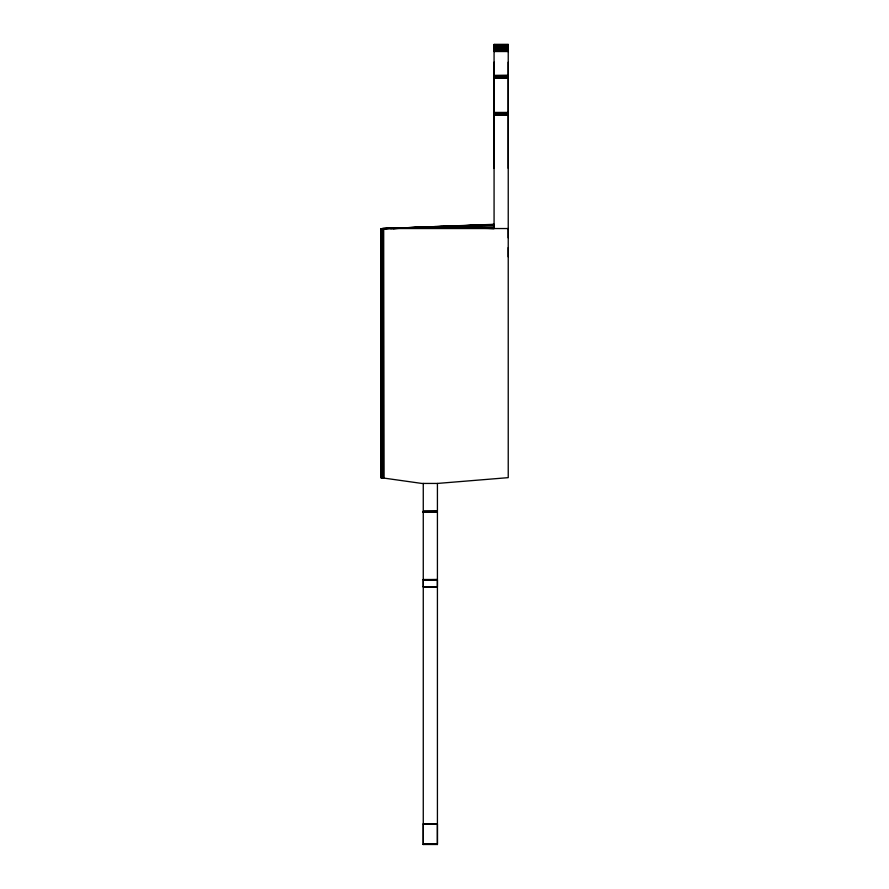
<?xml version="1.0" encoding="UTF-8"?>
<svg xmlns="http://www.w3.org/2000/svg" width="889" height="889" viewBox="0 0 889 889"><rect width="100%" height="100%" fill="white"/><g stroke="black" fill="none" stroke-linecap="round" stroke-linejoin="round"><path stroke-width="1.33" d="M382.581 228.473L382.392 477.871L382.148 228.495L381.859 477.804L381.492 228.684L494.073 224.306M382.603 477.904L383.003 228.529M382.726 477.926L383.059 228.54L441.577 226.495M383.27 477.993L383.059 228.54L508.23 228.54L508.23 237.863M383.381 478.015L383.315 228.629L383.492 478.026M423.264 823.892L423.264 844.106L437.421 844.106L437.421 823.892L423.264 823.892L437.421 823.781M423.264 586.651L423.264 579.906L437.421 579.839M437.421 579.906L437.421 586.651L423.264 586.796M494.073 168.354L494.073 62.152M494.073 44.45L494.073 46.984L508.23 46.984L508.23 44.45L494.073 44.45L494.073 228.54L434.732 227.195L383.415 228.651L383.615 478.049L383.615 228.662M508.23 256.865L508.23 247.553M508.23 168.354L508.23 62.152M380.803 229.706L380.848 477.66L380.781 229.862L381.459 228.706L381.514 477.749L381.703 228.617M380.781 229.907L381.47 228.695M380.937 358.545L380.892 229.44L380.781 477.649L421.853 483.438L437.421 483.438L508.23 477.649L508.23 44.45M380.825 229.573L381.459 228.706L381.17 477.704L381.003 229.229M389.96 228.573L494.073 224.561L383.148 228.573M409.129 228.017L418.541 227.651M431.987 227.128L441.589 226.784L393.138 228.551L494.073 225.139M434.71 226.862L494.073 224.928L434.688 227.017M494.073 224.717L383.315 228.629M455.401 226.262L465.069 225.906L452.634 226.251M480.26 225.35L488.55 225.039L478.871 225.362M461.324 226.239L464.058 226.139M484.516 225.384L488.617 225.239M445.711 226.239L465.058 225.684M470.581 225.35L488.55 224.861M390.893 228.573L494.073 224.928M434.654 226.551L441.577 226.628M458.157 226.239L465.069 226.006M484.405 225.362L488.55 225.217M494.073 44.561L508.23 44.561M494.073 44.872L508.23 44.872M494.073 45.395L508.23 45.395M494.073 46.106L508.23 46.106M494.073 47.995L508.23 47.995M494.073 49.106L508.23 49.106M494.073 50.306L508.23 50.306M494.073 51.529L508.23 51.529M494.073 75.432L508.23 75.432L494.073 75.598M494.073 75.809L508.23 75.809M494.073 76.087L508.23 76.087M494.073 76.443L508.23 76.443M494.073 76.843L508.23 76.843M494.073 77.287L508.23 77.287M494.073 77.765L508.23 77.765M494.073 78.254L508.23 78.254M494.073 112.425L508.23 112.425M494.073 112.914L508.23 112.914M494.073 113.392L508.23 113.392M494.073 113.836L508.23 113.836M494.073 114.248L508.23 114.248M494.073 114.592L508.23 114.592M494.073 114.881L508.23 114.881M494.073 115.081L508.23 115.259M494.073 226.895L443.589 226.884L494.073 228.54M423.264 511.197L437.421 511.197M423.264 511.397L437.421 511.297M423.264 511.564L437.421 511.486M423.264 511.775L437.421 511.631M423.264 511.964L437.421 511.797M423.264 512.142L437.421 512.053M423.264 512.331L437.421 512.231M423.264 579.506L437.421 579.506M423.264 579.761L437.421 579.595M437.421 586.873L423.264 586.962L437.421 587.051M423.264 844.283L437.421 844.283M423.264 844.483L437.421 844.483M382.959 477.96L382.859 228.484M437.421 483.438L437.421 844.539M423.264 483.438L423.264 844.539M383.059 228.54L383.059 477.971M382.148 228.495L382.159 477.838"/></g></svg>
